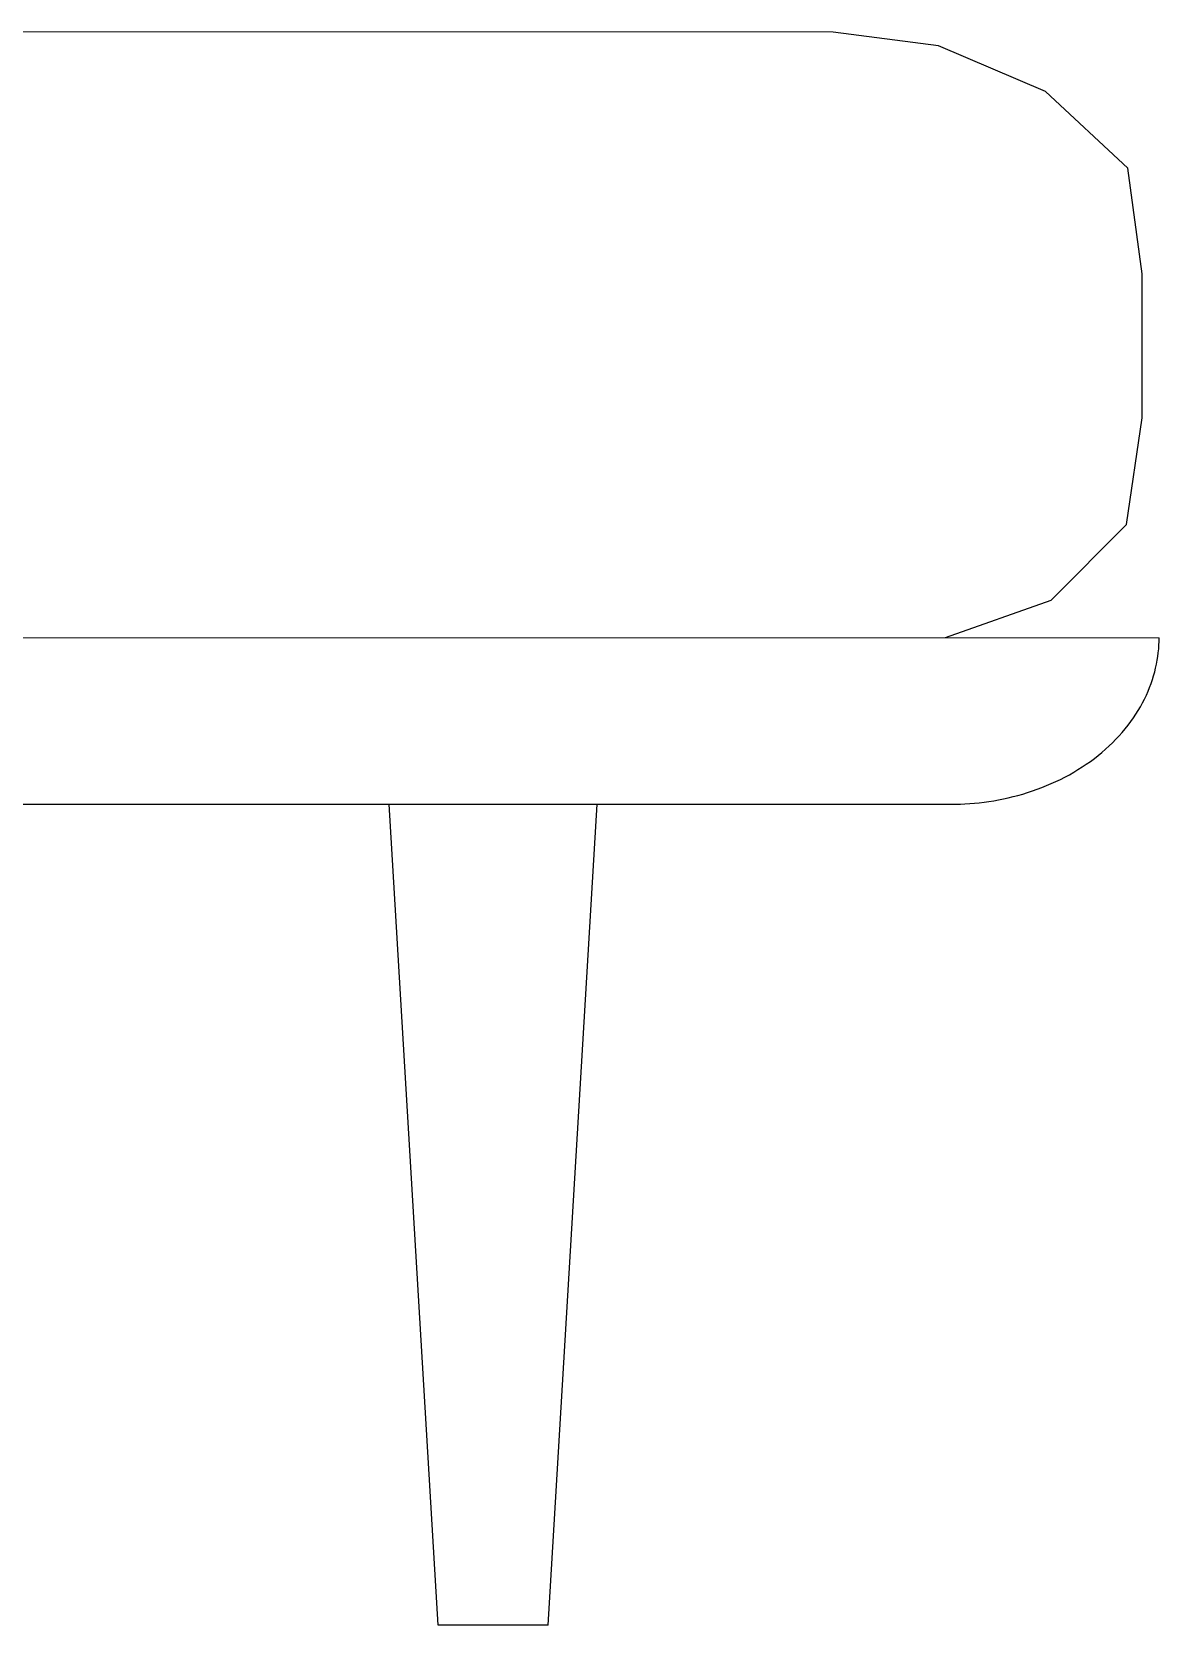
# Model space of a CAD drawing. Header units: inches. Extents: x 0 to 7318, y 0 to 812.
# Drawn here: x 2350.8 to 2621.6, y 15 to 397.7 of the extents above; entities that cross this region are included whole.
import ezdxf

# ---------------------------------------------------------------- set-up
doc = ezdxf.new("R2010")
doc.units = ezdxf.units.IN
doc.header["$MEASUREMENT"] = 0

# ---------------------------------------------------------------- blocks, each defined once
blk = doc.blocks.new('SC2_LEFT')
at = {"color": 7}
for points in [[(2570.28, 252.23, 0), (2595.71, 261.19, 0), (2613.8, 279.37, 0), (2617.55, 304.96, 0), (2617.55, 339.59, 0), (2614.08, 364.98, 0), (2594.34, 383.35, 0), (2568.58, 394.31, 0), (2543.27, 397.6, 0), (2304.21, 397.69, 0)], [(1821.63, 252.16, 0), (2570.28, 252.23, 0), (2621.63, 252.16, 0)], [(2621.43, 248.57, 0), (2621.52, 249.48, 0)], [(2621.52, 249.48, 0), (2621.58, 250.38, 0)], [(2621.58, 250.38, 0), (2621.61, 251.28, 0)], [(2621.61, 251.28, 0), (2621.63, 252.16, 0)], [(2620.79, 244.88, 0), (2620.99, 245.81, 0)], [(2620.99, 245.81, 0), (2621.17, 246.74, 0)], [(2621.17, 246.74, 0), (2621.31, 247.65, 0)], [(2621.31, 247.65, 0), (2621.43, 248.57, 0)], [(2619.35, 240.22, 0), (2619.7, 241.16, 0)], [(2619.7, 241.16, 0), (2620.02, 242.09, 0)], [(2620.02, 242.09, 0), (2620.3, 243.02, 0)], [(2620.3, 243.02, 0), (2620.56, 243.95, 0)], [(2620.56, 243.95, 0), (2620.79, 244.88, 0)], [(2617.64, 236.52, 0), (2618.12, 237.44, 0)], [(2618.12, 237.44, 0), (2618.56, 238.36, 0)], [(2618.56, 238.36, 0), (2618.97, 239.29, 0)], [(2618.97, 239.29, 0), (2619.35, 240.22, 0)], [(2615.45, 232.9, 0), (2616.04, 233.79, 0)], [(2616.04, 233.79, 0), (2616.61, 234.69, 0)], [(2616.61, 234.69, 0), (2617.14, 235.6, 0)], [(2617.14, 235.6, 0), (2617.64, 236.52, 0)], [(2612.76, 229.42, 0), (2613.48, 230.27, 0)], [(2613.48, 230.27, 0), (2614.16, 231.14, 0)], [(2614.16, 231.14, 0), (2614.82, 232.01, 0)], [(2614.82, 232.01, 0), (2615.45, 232.9, 0)], [(2608.77, 225.38, 0), (2609.62, 226.16, 0)], [(2609.62, 226.16, 0), (2610.44, 226.95, 0)], [(2610.44, 226.95, 0), (2611.25, 227.76, 0)], [(2611.25, 227.76, 0), (2612.02, 228.58, 0)], [(2612.02, 228.58, 0), (2612.76, 229.42, 0)], [(2604.13, 221.77, 0), (2605.11, 222.45, 0)], [(2605.11, 222.45, 0), (2606.06, 223.16, 0)], [(2606.06, 223.16, 0), (2606.98, 223.88, 0)], [(2606.98, 223.88, 0), (2607.89, 224.62, 0)], [(2607.89, 224.62, 0), (2608.77, 225.38, 0)], [(2597.91, 218.13, 0), (2598.99, 218.68, 0)], [(2598.99, 218.68, 0), (2600.05, 219.25, 0)], [(2600.05, 219.25, 0), (2601.1, 219.85, 0)], [(2601.1, 219.85, 0), (2602.13, 220.47, 0)], [(2602.13, 220.47, 0), (2603.14, 221.11, 0)], [(2603.14, 221.11, 0), (2604.13, 221.77, 0)], [(2587.71, 214.29, 0), (2588.88, 214.62, 0)], [(2588.88, 214.62, 0), (2590.03, 214.97, 0)], [(2590.03, 214.97, 0), (2591.18, 215.35, 0)], [(2591.18, 215.35, 0), (2592.33, 215.75, 0)], [(2592.33, 215.75, 0), (2593.46, 216.18, 0)], [(2593.46, 216.18, 0), (2594.59, 216.63, 0)], [(2594.59, 216.63, 0), (2595.71, 217.11, 0)], [(2595.71, 217.11, 0), (2596.82, 217.61, 0)], [(2596.82, 217.61, 0), (2597.91, 218.13, 0)], [(1871.63, 212.16, 0), (2571.63, 212.16, 0)], [(2448.37, 15, 0), (2436.62, 212.16, 0)], [(2474.81, 14.98, 0), (2486.63, 212.16, 0)], [(2571.63, 212.16, 0), (2572.74, 212.17, 0)], [(2572.74, 212.17, 0), (2573.86, 212.2, 0)], [(2573.86, 212.2, 0), (2574.98, 212.25, 0)], [(2574.98, 212.25, 0), (2576.12, 212.32, 0)], [(2576.12, 212.32, 0), (2577.26, 212.42, 0)], [(2577.26, 212.42, 0), (2578.41, 212.53, 0)], [(2578.41, 212.53, 0), (2579.57, 212.67, 0)], [(2579.57, 212.67, 0), (2580.73, 212.83, 0)], [(2580.73, 212.83, 0), (2581.89, 213.01, 0)], [(2581.89, 213.01, 0), (2583.05, 213.22, 0)], [(2583.05, 213.22, 0), (2584.22, 213.45, 0)], [(2584.22, 213.45, 0), (2585.39, 213.71, 0)], [(2585.39, 213.71, 0), (2586.55, 213.99, 0)], [(2586.55, 213.99, 0), (2587.71, 214.29, 0)], [(2474.81, 14.98, 0), (2448.37, 15, 0)]]:
    blk.add_polyline3d(points, dxfattribs=at)

msp = doc.modelspace()

# ---------------------------------------------------------------- block references
msp.add_blockref('SC2_LEFT', (0, 0))

doc.saveas('drawing.dxf')
